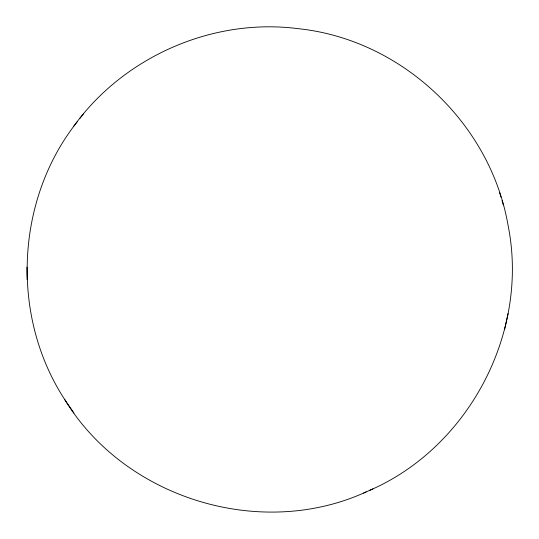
<?xml version="1.0" encoding="UTF-8"?>
<svg xmlns="http://www.w3.org/2000/svg" width="539" height="539" viewBox="0 0 539 539"><rect width="100%" height="100%" fill="white"/><g stroke="black" fill="none" stroke-linecap="round" stroke-linejoin="round"><path stroke-width="0.81" d="M69.309 406.258C10.079 322.686 13.711 201.579 77.441 121.524M369.983 490.214C469.152 447.033 529.311 332.011 508.162 225.875C490.746 123.458 401.683 39.354 298.101 28.661C212.932 17.632 123.977 56.575 73.816 126.166M504.551 329.619L508.068 313.624M80.035 118.23L83.511 113.79M64.673 399.466C124.913 498.588 260.735 540.294 366.122 491.925M363.562 493.077L372.9 488.907M69.383 406.345L73.917 412.995M499.666 192.814L500.974 197.085M502.045 200.656L503.352 204.921M26.95 267.122L27.152 279.728"/></g></svg>
